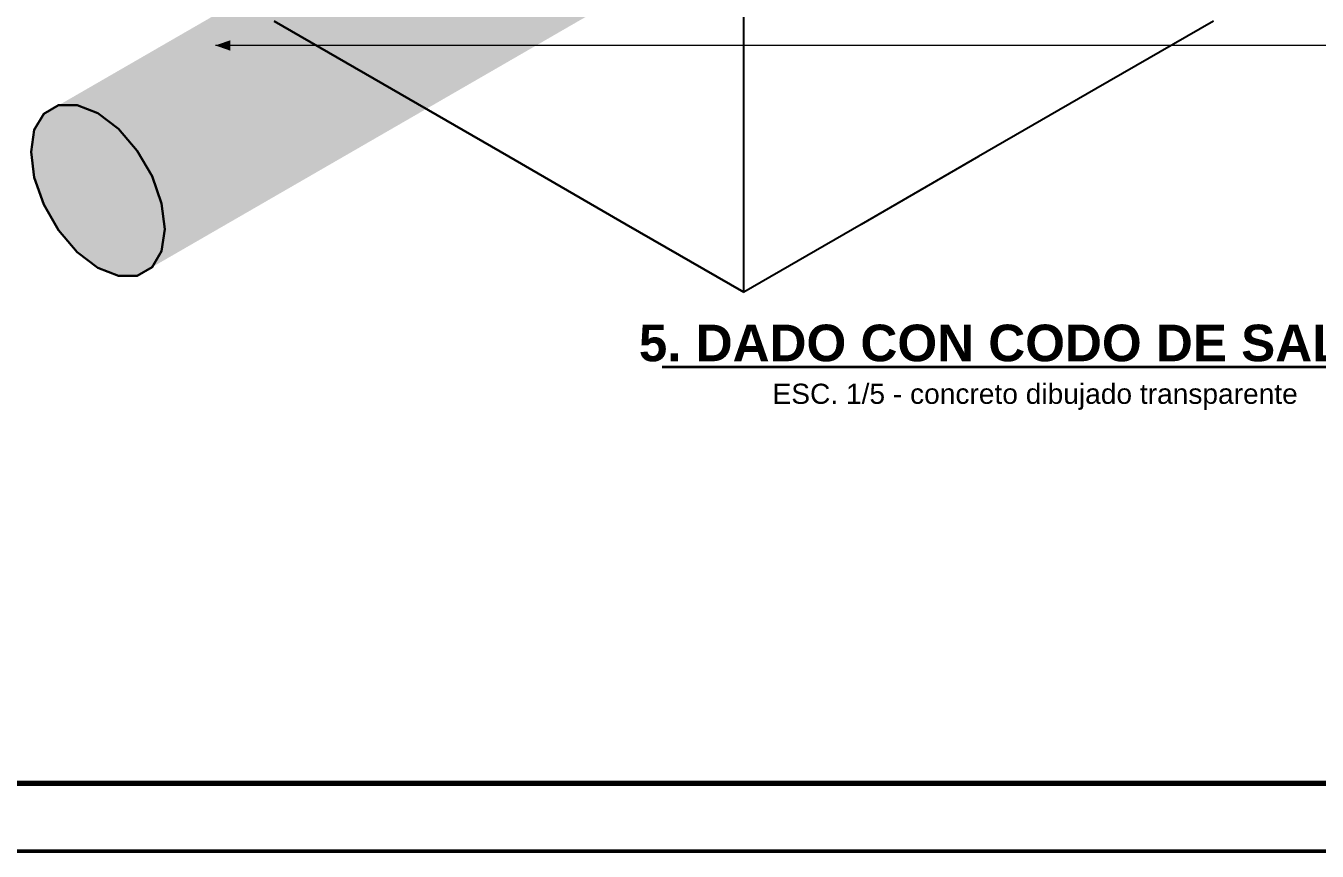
# Model space of a CAD drawing. Header units: metres. Extents: x 0 to 24.2, y -20 to 5.6.
# Drawn here: x 21.406 to 22.358, y 0 to 0.609 of the extents above; entities that cross this region are included whole.
import ezdxf
from ezdxf.enums import TextEntityAlignment as Align

# ---------------------------------------------------------------- set-up
doc = ezdxf.new("R2010")
doc.units = ezdxf.units.M
doc.header["$LTSCALE"] = 0.25
doc.layers.add('ISO-ARISTAS', color=8, linetype='CONTINUOUS')
doc.layers.add('TEXTOS', color=7, linetype='CONTINUOUS')
doc.layers.add('ISO-CONCRETO-SUP', color=254, linetype='CONTINUOUS', true_color=0xe8e8e8)
for name, color, linetype, lineweight in [('LLAMADAS', 30, 'CONTINUOUS', 18), ('MARCO', 7, 'CONTINUOUS', 50), ('TITULOS', 160, 'CONTINUOUS', 35)]:
    doc.layers.add(name, color=color, linetype=linetype, lineweight=lineweight)
doc.styles.get("Standard").update_dxf_attribs({"font": 'arial.ttf'})
doc.styles.add('TITULOS', font='arialbd.ttf')

msp = doc.modelspace()

# ---------------------------------------------------------------- linework, layer by layer
at = {"layer": 'ISO-ARISTAS', "color": 250}
for p, q in [((21.93505, 0.5875), (21.93505, 0.675)), ((21.93505, 0.5875), (21.93505, 0.675)), ((21.67524, 0.5625), (21.58864, 0.6125)), ((21.58864, 0.6125), (21.67524, 0.5625)), ((22.28146, 0.6125), (22.19486, 0.5625)), ((22.28146, 0.6125), (22.19486, 0.5625)), ((21.93505, 0.5), (21.93505, 0.5875)), ((21.93505, 0.5), (21.93505, 0.5875)), ((21.76184, 0.5125), (21.67524, 0.5625)), ((21.67524, 0.5625), (21.76184, 0.5125)), ((22.19486, 0.5625), (22.10825, 0.5125)), ((22.19486, 0.5625), (22.10825, 0.5125)), ((21.4188, 0.54406), (21.41179, 0.53222)), ((21.41179, 0.53222), (21.4188, 0.54406)), ((21.42972, 0.55037), (21.4188, 0.54406)), ((21.4188, 0.54406), (21.42972, 0.55037)), ((21.44348, 0.55052), (21.42972, 0.55037)), ((21.42972, 0.55037), (21.44348, 0.55052)), ((21.45873, 0.5445), (21.44348, 0.55052)), ((21.44348, 0.55052), (21.45873, 0.5445)), ((21.47399, 0.5329), (21.45873, 0.5445)), ((21.45873, 0.5445), (21.47399, 0.5329)), ((21.41179, 0.53222), (21.40937, 0.516)), ((21.40937, 0.516), (21.41179, 0.53222)), ((21.48775, 0.51686), (21.47399, 0.5329)), ((21.47399, 0.5329), (21.48775, 0.51686)), ((21.40937, 0.516), (21.41179, 0.49699)), ((21.41179, 0.49699), (21.40937, 0.516)), ((21.49867, 0.49795), (21.48775, 0.51686)), ((21.48775, 0.51686), (21.49867, 0.49795)), ((21.84845, 0.4625), (21.76184, 0.5125)), ((21.76184, 0.5125), (21.84845, 0.4625)), ((22.10825, 0.5125), (22.02165, 0.4625)), ((22.10825, 0.5125), (22.02165, 0.4625)), ((21.41179, 0.49699), (21.4188, 0.47705)), ((21.4188, 0.47705), (21.41179, 0.49699)), ((21.50568, 0.47801), (21.49867, 0.49795)), ((21.49867, 0.49795), (21.50568, 0.47801)), ((21.93505, 0.4125), (21.93505, 0.5)), ((21.93505, 0.4125), (21.93505, 0.5)), ((21.4188, 0.47705), (21.42972, 0.45814)), ((21.42972, 0.45814), (21.4188, 0.47705)), ((21.5081, 0.459), (21.50568, 0.47801)), ((21.50568, 0.47801), (21.5081, 0.459)), ((21.42972, 0.45814), (21.44348, 0.4421)), ((21.44348, 0.4421), (21.42972, 0.45814)), ((21.50568, 0.44278), (21.5081, 0.459)), ((21.5081, 0.459), (21.50568, 0.44278)), ((21.93505, 0.4125), (21.84845, 0.4625)), ((21.84845, 0.4625), (21.93505, 0.4125)), ((22.02165, 0.4625), (21.93505, 0.4125)), ((22.02165, 0.4625), (21.93505, 0.4125)), ((21.44348, 0.4421), (21.45873, 0.4305)), ((21.45873, 0.4305), (21.44348, 0.4421)), ((21.49867, 0.43094), (21.50568, 0.44278)), ((21.50568, 0.44278), (21.49867, 0.43094)), ((21.45873, 0.4305), (21.47399, 0.42448)), ((21.47399, 0.42448), (21.45873, 0.4305)), ((21.48775, 0.42463), (21.49867, 0.43094)), ((21.49867, 0.43094), (21.48775, 0.42463)), ((21.47399, 0.42448), (21.48775, 0.42463)), ((21.48775, 0.42463), (21.47399, 0.42448))]:
    msp.add_line(p, q, dxfattribs=at)
at = {"layer": 'ISO-CONCRETO-SUP', "true_color": 0xa3c2df}
for points in [[(21.77613, 0.65814), (21.76521, 0.67705), (21.68953, 0.60814), (21.67861, 0.62705)], [(21.74756, 0.66686), (21.75848, 0.64795), (21.66095, 0.61686), (21.67188, 0.59795)], [(21.68953, 0.60814), (21.67861, 0.62705), (21.60292, 0.55814), (21.592, 0.57705)], [(21.66095, 0.61686), (21.67188, 0.59795), (21.57435, 0.56686), (21.58527, 0.54795)], [(21.60292, 0.55814), (21.592, 0.57705), (21.51632, 0.50814), (21.5054, 0.52705)], [(21.57435, 0.56686), (21.58527, 0.54795), (21.48775, 0.51686), (21.49867, 0.49795)], [(21.51632, 0.50814), (21.5054, 0.52705), (21.42972, 0.45814), (21.4188, 0.47705)]]:
    msp.add_solid(points, dxfattribs=at)
at = {"layer": 'ISO-CONCRETO-SUP', "true_color": 0x8ba5be}
for points in [[(21.67159, 0.64699), (21.66918, 0.666), (21.58499, 0.59699), (21.58258, 0.616)], [(21.76549, 0.62801), (21.76791, 0.609), (21.67889, 0.57801), (21.6813, 0.559)], [(21.58499, 0.59699), (21.58258, 0.616), (21.49839, 0.54699), (21.49597, 0.566)], [(21.67889, 0.57801), (21.6813, 0.559), (21.59228, 0.52801), (21.5947, 0.509)], [(21.49839, 0.54699), (21.49597, 0.566), (21.41179, 0.49699), (21.40937, 0.516)], [(21.59228, 0.52801), (21.5947, 0.509), (21.50568, 0.47801), (21.5081, 0.459)]]:
    msp.add_solid(points, dxfattribs=at)
at = {"layer": 'ISO-CONCRETO-SUP', "true_color": 0xa7c7e4}
for points in [[(21.78989, 0.6421), (21.77613, 0.65814), (21.70329, 0.5921), (21.68953, 0.60814)], [(21.64719, 0.6329), (21.66095, 0.61686), (21.56059, 0.5829), (21.57435, 0.56686)], [(21.70329, 0.5921), (21.68953, 0.60814), (21.61669, 0.5421), (21.60292, 0.55814)], [(21.56059, 0.5829), (21.57435, 0.56686), (21.47399, 0.5329), (21.48775, 0.51686)], [(21.61669, 0.5421), (21.60292, 0.55814), (21.53008, 0.4921), (21.51632, 0.50814)], [(21.53008, 0.4921), (21.51632, 0.50814), (21.44348, 0.4421), (21.42972, 0.45814)]]:
    msp.add_solid(points, dxfattribs=at)
at = {"layer": 'ISO-CONCRETO-SUP', "true_color": 0x7990a6}
for points in [[(21.85451, 0.659), (21.85209, 0.64278), (21.76791, 0.609), (21.76549, 0.59278)], [(21.58258, 0.616), (21.58499, 0.63222), (21.49597, 0.566), (21.49839, 0.58222)], [(21.76791, 0.609), (21.76549, 0.59278), (21.6813, 0.559), (21.67889, 0.54278)], [(21.49597, 0.566), (21.49839, 0.58222), (21.40937, 0.516), (21.41179, 0.53222)], [(21.6813, 0.559), (21.67889, 0.54278), (21.5947, 0.509), (21.59228, 0.49278)], [(21.5947, 0.509), (21.59228, 0.49278), (21.5081, 0.459), (21.50568, 0.44278)]]:
    msp.add_solid(points, dxfattribs=at)
at = {"layer": 'ISO-CONCRETO-SUP', "true_color": 0x687c8e}
for points in [[(21.592, 0.64406), (21.60292, 0.65037), (21.5054, 0.59406), (21.51632, 0.60037)], [(21.58499, 0.63222), (21.592, 0.64406), (21.49839, 0.58222), (21.5054, 0.59406)], [(21.85209, 0.64278), (21.84508, 0.63094), (21.76549, 0.59278), (21.75848, 0.58094)], [(21.84508, 0.63094), (21.83416, 0.62463), (21.75848, 0.58094), (21.74756, 0.57463)], [(21.5054, 0.59406), (21.51632, 0.60037), (21.4188, 0.54406), (21.42972, 0.55037)], [(21.49839, 0.58222), (21.5054, 0.59406), (21.41179, 0.53222), (21.4188, 0.54406)], [(21.76549, 0.59278), (21.75848, 0.58094), (21.67889, 0.54278), (21.67188, 0.53094)], [(21.75848, 0.58094), (21.74756, 0.57463), (21.67188, 0.53094), (21.66095, 0.52463)], [(21.67889, 0.54278), (21.67188, 0.53094), (21.59228, 0.49278), (21.58527, 0.48094)], [(21.67188, 0.53094), (21.66095, 0.52463), (21.58527, 0.48094), (21.57435, 0.47463)], [(21.59228, 0.49278), (21.58527, 0.48094), (21.50568, 0.44278), (21.49867, 0.43094)], [(21.58527, 0.48094), (21.57435, 0.47463), (21.49867, 0.43094), (21.48775, 0.42463)]]:
    msp.add_solid(points, dxfattribs=at)
at = {"layer": 'ISO-CONCRETO-SUP', "true_color": 0x8faac4}
for points in [[(21.60292, 0.65037), (21.61669, 0.65052), (21.51632, 0.60037), (21.53008, 0.60052)], [(21.83416, 0.62463), (21.8204, 0.62448), (21.74756, 0.57463), (21.7338, 0.57448)], [(21.51632, 0.60037), (21.53008, 0.60052), (21.42972, 0.55037), (21.44348, 0.55052)], [(21.74756, 0.57463), (21.7338, 0.57448), (21.66095, 0.52463), (21.64719, 0.52448)], [(21.66095, 0.52463), (21.64719, 0.52448), (21.57435, 0.47463), (21.56059, 0.47448)], [(21.57435, 0.47463), (21.56059, 0.47448), (21.48775, 0.42463), (21.47399, 0.42448)]]:
    msp.add_solid(points, dxfattribs=at)
at = {"layer": 'ISO-CONCRETO-SUP', "true_color": 0x9cbad6}
for points in [[(21.61669, 0.65052), (21.63194, 0.6445), (21.53008, 0.60052), (21.54534, 0.5945)], [(21.8204, 0.62448), (21.80514, 0.6305), (21.7338, 0.57448), (21.71854, 0.5805)], [(21.53008, 0.60052), (21.54534, 0.5945), (21.44348, 0.55052), (21.45873, 0.5445)], [(21.7338, 0.57448), (21.71854, 0.5805), (21.64719, 0.52448), (21.63194, 0.5305)], [(21.64719, 0.52448), (21.63194, 0.5305), (21.56059, 0.47448), (21.54534, 0.4805)], [(21.56059, 0.47448), (21.54534, 0.4805), (21.47399, 0.42448), (21.45873, 0.4305)]]:
    msp.add_solid(points, dxfattribs=at)
at = {"layer": 'ISO-CONCRETO-SUP', "true_color": 0x99b7d2}
for points in [[(21.75848, 0.64795), (21.76549, 0.62801), (21.67188, 0.59795), (21.67889, 0.57801)], [(21.67861, 0.62705), (21.67159, 0.64699), (21.592, 0.57705), (21.58499, 0.59699)], [(21.592, 0.57705), (21.58499, 0.59699), (21.5054, 0.52705), (21.49839, 0.54699)], [(21.67188, 0.59795), (21.67889, 0.57801), (21.58527, 0.54795), (21.59228, 0.52801)], [(21.5054, 0.52705), (21.49839, 0.54699), (21.4188, 0.47705), (21.41179, 0.49699)], [(21.58527, 0.54795), (21.59228, 0.52801), (21.49867, 0.49795), (21.50568, 0.47801)]]:
    msp.add_solid(points, dxfattribs=at)
at = {"layer": 'ISO-CONCRETO-SUP', "true_color": 0xa5c4e1}
for points in [[(21.63194, 0.6445), (21.64719, 0.6329), (21.54534, 0.5945), (21.56059, 0.5829)], [(21.80514, 0.6305), (21.78989, 0.6421), (21.71854, 0.5805), (21.70329, 0.5921)], [(21.54534, 0.5945), (21.56059, 0.5829), (21.45873, 0.5445), (21.47399, 0.5329)], [(21.71854, 0.5805), (21.70329, 0.5921), (21.63194, 0.5305), (21.61669, 0.5421)], [(21.63194, 0.5305), (21.61669, 0.5421), (21.54534, 0.4805), (21.53008, 0.4921)], [(21.54534, 0.4805), (21.53008, 0.4921), (21.45873, 0.4305), (21.44348, 0.4421)]]:
    msp.add_solid(points, dxfattribs=at)
at = {"layer": 'ISO-CONCRETO-SUP', "true_color": 0x91adc7}
for points in [[(21.45873, 0.4875), (21.41179, 0.53222), (21.4188, 0.54406)], [(21.45873, 0.4875), (21.4188, 0.54406), (21.42972, 0.55037)], [(21.45873, 0.4875), (21.42972, 0.55037), (21.44348, 0.55052)], [(21.45873, 0.4875), (21.44348, 0.55052), (21.45873, 0.5445)], [(21.45873, 0.4875), (21.45873, 0.5445), (21.47399, 0.5329)], [(21.45873, 0.4875), (21.40937, 0.516), (21.41179, 0.53222)], [(21.45873, 0.4875), (21.47399, 0.5329), (21.48775, 0.51686)], [(21.45873, 0.4875), (21.41179, 0.49699), (21.40937, 0.516)], [(21.45873, 0.4875), (21.48775, 0.51686), (21.49867, 0.49795)], [(21.45873, 0.4875), (21.4188, 0.47705), (21.41179, 0.49699)], [(21.45873, 0.4875), (21.49867, 0.49795), (21.50568, 0.47801)], [(21.45873, 0.4875), (21.42972, 0.45814), (21.4188, 0.47705)], [(21.45873, 0.4875), (21.44348, 0.4421), (21.42972, 0.45814)], [(21.45873, 0.4875), (21.45873, 0.4305), (21.44348, 0.4421)], [(21.45873, 0.4875), (21.47399, 0.42448), (21.45873, 0.4305)], [(21.45873, 0.4875), (21.48775, 0.42463), (21.47399, 0.42448)], [(21.45873, 0.4875), (21.49867, 0.43094), (21.48775, 0.42463)], [(21.45873, 0.4875), (21.50568, 0.44278), (21.49867, 0.43094)], [(21.45873, 0.4875), (21.5081, 0.459), (21.50568, 0.44278)], [(21.45873, 0.4875), (21.50568, 0.47801), (21.5081, 0.459)]]:
    msp.add_solid(points, dxfattribs=at)
at = {"layer": 'LLAMADAS'}
msp.add_line((22.48, 0.5945), (21.54534, 0.5945), dxfattribs=at)
msp.add_solid([(21.54534, 0.5945), (21.55634, 0.59065), (21.55634, 0.59835)], dxfattribs=at)
at = {"layer": 'MARCO'}
msp.add_lwpolyline([(20, 0), (24.205, 0), (24.205, 2.97), (20, 2.97)], close=True, dxfattribs=at)
at = {"layer": 'MARCO', "const_width": 0.004}
msp.add_lwpolyline([(20.125, 0.05), (24.155, 0.05), (24.155, 2.92), (20.125, 2.92)], close=True, dxfattribs=at)
at = {"layer": 'TITULOS'}
msp.add_line((21.875, 0.3575), (22.425, 0.3575), dxfattribs=at)

# ---------------------------------------------------------------- texts
at = {"layer": 'TEXTOS'}
msp.add_text('ESC. 1/5 - concreto dibujado transparente', height=0.01485, dxfattribs=at).set_placement((22.15, 0.3375), align=Align.MIDDLE_CENTER)
at = {"layer": 'TITULOS', "style": 'TITULOS'}
msp.add_text('5. DADO CON CODO DE SALIDA', height=0.027, dxfattribs=at).set_placement((22.15, 0.375), align=Align.MIDDLE_CENTER)

doc.saveas('drawing.dxf')
